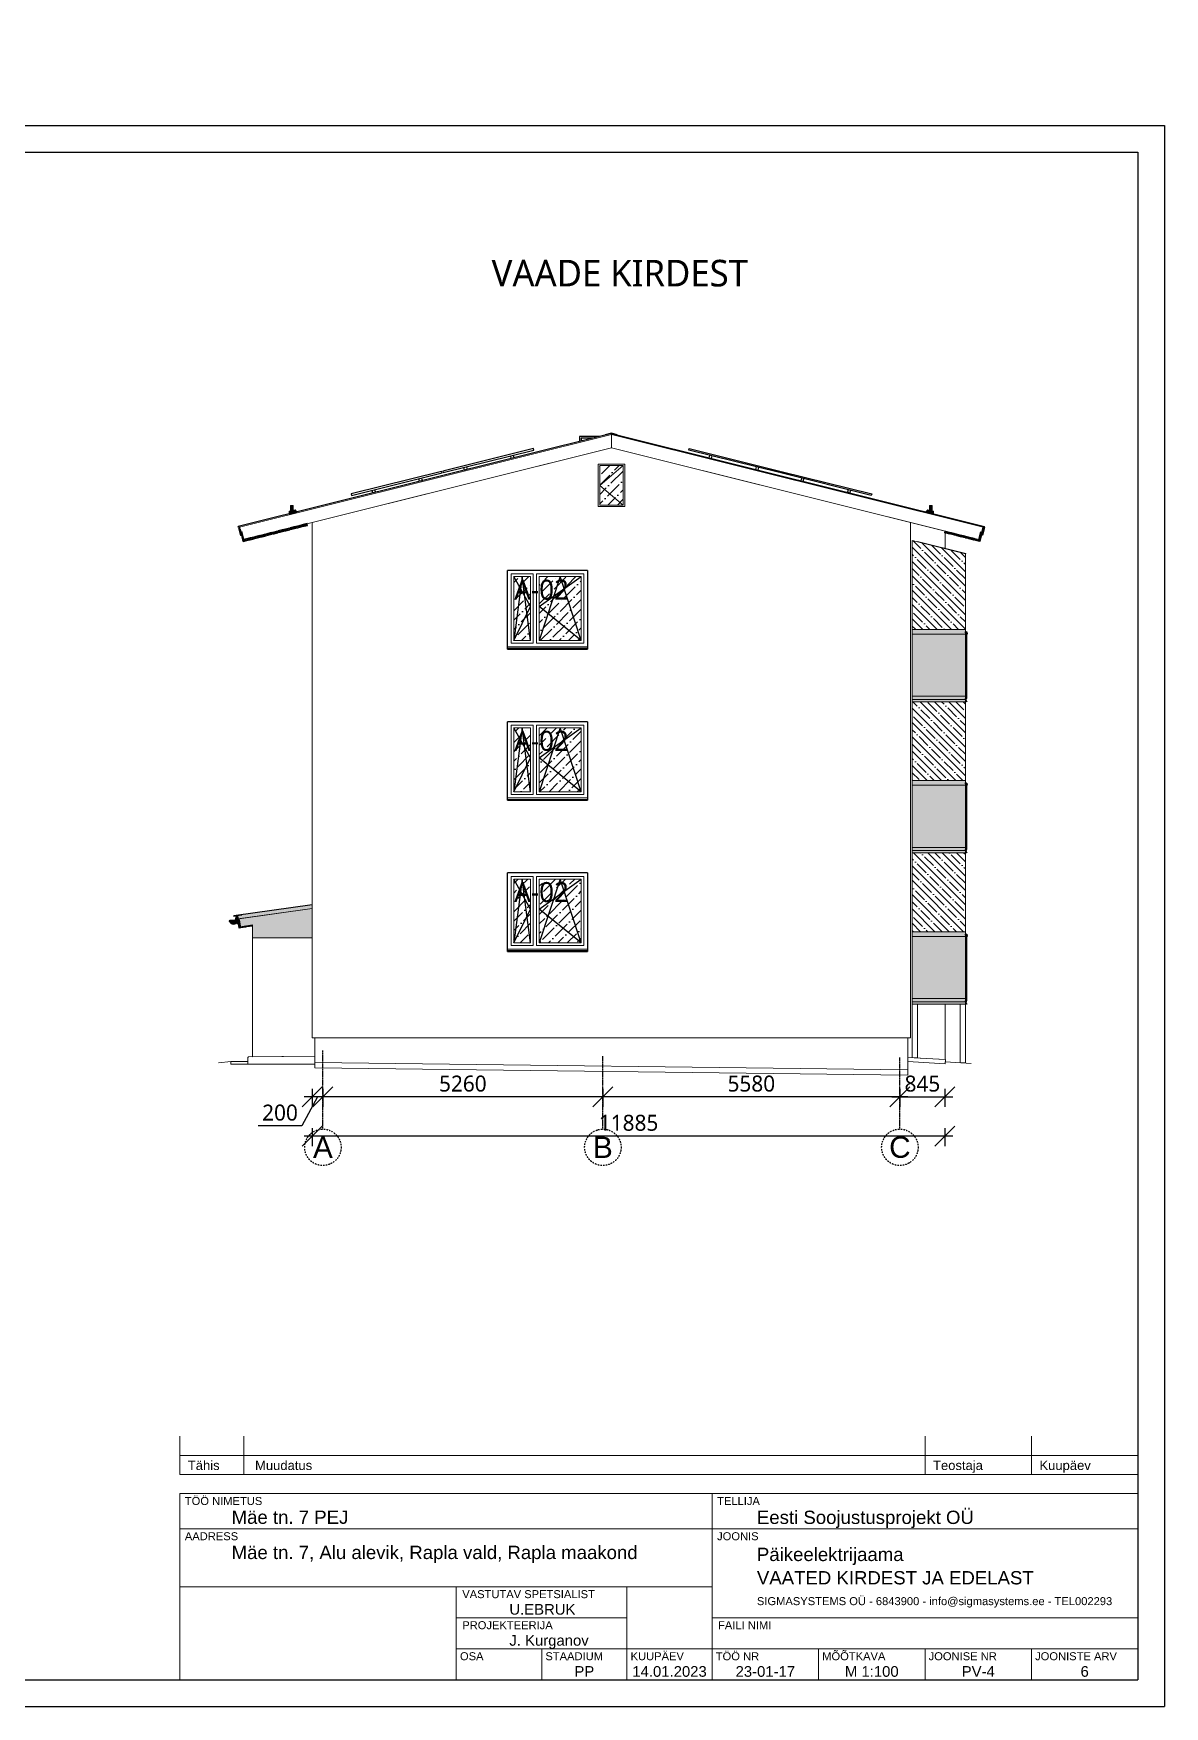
# Model space of a CAD drawing. Header units: millimetres. Extents: x 720925 to 840725318, y 793496 to 1061196.
# Drawn here: x 1114291 to 1135541, y 885906 to 917333 of the extents above; entities that cross this region are included whole.
import ezdxf
from ezdxf import colors
from ezdxf.entities.mleader import LeaderData, LeaderLine
from ezdxf.enums import TextEntityAlignment as Align
from ezdxf.math import Vec2, Vec3

# ---------------------------------------------------------------- set-up
doc = ezdxf.new("R2010")
doc.units = ezdxf.units.MM
doc.header["$PDMODE"] = 2
doc.header["$PDSIZE"] = 5
doc.linetypes.add('DASHDOTX2', pattern=[50.8, 25.4, -12.7, 0, -12.7])
for name, color, linetype, lineweight in [('!ESP_AVATÄITED VAADETEL', 7, 'Continuous', 9), ('!ESP_Fassaad', 7, 'Continuous', 9), ('!ESP_Mõõt', 252, 'Continuous', 5), ('!ESP_Viited', 7, 'Continuous', 0), ('- qp raam', 7, 'Continuous', 13), ('0 mõõt-tekst', 7, 'Continuous', 9), ('AVATÄITED VAADETEL', 7, 'Continuous', 9), ('OLEMASOLEV_LÕIGE', 7, 'Continuous', 9), ('Puit', 25, 'Continuous', 0), ('Rõduklaas', 253, 'Continuous', 9), ('TORU', 5, 'Continuous', 50), ('VAATED', 7, 'Continuous', 9), ('Veeplekk', 8, 'Continuous', 30)]:
    doc.layers.add(name, color=color, linetype=linetype, lineweight=lineweight)
for name, color, linetype in [('!ESP_Tekst', 7, 'Continuous'), ('!ESP_Teljed', 30, 'DASHDOTX2'), ('Aknad', 7, 'Continuous'), ('Sein', 7, 'Continuous')]:
    doc.layers.add(name, color=color, linetype=linetype)
doc.layers.add('!ESP_Värvitoon_Helehall', color=7, linetype='Continuous', true_color=0xc8c8c7)
doc.layers.add('!ESP_Värvitoon_Venato40', color=7, linetype='Continuous', true_color=0xa4a7a7)
doc.layers.add('Nähtamatu joon', color=50, linetype='Continuous', lineweight=0, plot=False)
doc.styles.add('Annotative', font='malgunsl.ttf', dxfattribs={"height": 2})
doc.styles.add('Arial', font='arial.ttf')
doc.styles.add('KN2', font='arial.ttf')
doc.dimstyles.new('Annotative', dxfattribs={"dimtxt": 2, "dimasz": 2.5, "dimexe": 1.25, "dimexo": 0.625, "dimtad": 1, "dimdec": 0, "dimrnd": 5, "dimtxsty": 'Annotative', "dimblk": 'OBLIQUE', "dimcen": 0, "dimdle": 1, "dimadec": 0, "dimazin": 0, "dimtfac": 1, "dimtdec": 0, "dimtmove": 0, "dimatfit": 3, "dimfxl": 1, "dimfxlon": 1, "dimarcsym": 1})

# ---------------------------------------------------------------- blocks, each defined once
blk = doc.blocks.new('_Dot')
at = {"color": 0, "linetype": 'ByBlock', "lineweight": -2}
blk.add_line((-0.5, 0), (-1, 0), dxfattribs=at)
at = {"color": 0, "linetype": 'ByBlock', "lineweight": -2, "const_width": 0.5}
blk.add_lwpolyline([(-0.25, 0, 1), (0.25, 0, 1)], format="xyb", close=True, dxfattribs=at)
blk = doc.blocks.new('A$C1CC4797E')
at = {"layer": 'Sein'}
for p, q in [((0, 29700), (0, 0)), ((0, 29700), (42000, 29700)), ((42000, 29700), (42000, 0)), ((344, 29259), (207, 29259)), ((2000, 29200), (2000, 500)), ((2000, 29200), (41500, 29200)), ((41500, 29200), (41500, 500)), ((2000, 500), (41500, 500)), ((0, 0), (42000, 0))]:
    blk.add_line(p, q, dxfattribs=at)
blk = doc.blocks.new('A$C68C223CF')
at = {"layer": 'TORU', "color": 1, "xscale": 0.09999999999854481, "yscale": 0.09999999999854481, "zscale": 0.09999999999854481}
blk.add_blockref('A$C1CC4797E', (0, 0), dxfattribs=at)
blk = doc.blocks.new('SPKN')
for p, q in [((-18000, 3859), (-18000, 4577)), ((-16800, 3859), (-16800, 4577)), ((-4000, 3859), (-4000, 4577)), ((-2000, 3859), (-2000, 4577)), ((0, 3859), (0, 4577)), ((-18000, 4218), (0, 4218)), ((0, 3859), (-18000, 3859)), ((-8000, 3500), (-8000, 0)), ((-18000, 2838), (-8000, 2838)), ((-8000, 2838), (0, 2838)), ((-18000, 1750), (-8000, 1750)), ((-12806, 0), (-12806, 1750)), ((-9600, 1750), (-9600, 583)), ((-12806, 1167), (-9600, 1167)), ((-8000, 1167), (0, 1167)), ((-12806, 583), (0, 583)), ((-12806, 583), (-8000, 583)), ((-11200, 583), (-11200, 0)), ((-9600, 583), (-9600, 0)), ((-6000, 583), (-6000, 0)), ((-4000, 583), (-4000, 0)), ((-2000, 583), (-2000, 0))]:
    blk.add_line(p, q)
blk.add_lwpolyline([(0, 3500), (-18000, 3500), (-18000, 0), (0, 0)], close=True)
at = {"style": 'KN2'}
for s, height, p in [('Tähis', 175, (-17850, 3943)), ('Muudatus', 175, (-16587, 3943)), ('Teostaja', 175, (-3850, 3943)), ('Kuupäev', 175, (-1850, 3943)), ('TÖÖ NIMETUS', 150, (-17906, 3286)), ('TELLIJA', 150, (-7906, 3286)), ('AADRESS', 150, (-17906, 2624)), ('JOONIS', 150, (-7906, 2624))]:
    blk.add_text(s, height=height, dxfattribs=at).set_placement(p)
for s, p in [('VASTUTAV SPETSIALIST ', (-11419, 1611)), ('PROJEKTEERIJA', (-11844, 1028)), ('FAILI NIMI', (-7388, 1028)), ('OSA', (-12516, 445)), ('STAADIUM', (-10591, 445)), ('KUUPÄEV', (-9031, 445)), ('TÖÖ NR', (-7524, 444)), ('MÕÕTKAVA', (-5338, 445)), ('JOONISE NR', (-3292, 445)), ('JOONISTE ARV', (-1163, 445))]:
    blk.add_text(s, height=150, dxfattribs=at).set_placement(p, align=Align.MIDDLE_CENTER)
for tag, p, height in [('TÖÖ_NIMETUS', (-17028, 2932), 250), ('TELLIJA', (-7158, 2929), 250), ('AADRESS1', (-17028, 2270), 250), ('JOONIS1', (-7158, 2233), 250), ('AADRESS2', (-17028, 1835), 250), ('JOONIS2', (-7158, 1794), 250), ('JOONIS3', (-7158, 1360), 250), ('V.SPETSIALIST', (-11809, 1226), 200), ('PROJEKTEERIJA', (-11809, 642), 200), ('FAIL', (-7152, 680), 200)]:
    blk.add_attdef(tag, p, '', height=height, dxfattribs=at)
for tag, p in [('MÕÕTKAVA', (-5000, 59)), ('OSA', (-12000, 59)), ('STAADIUM', (-10400, 59)), ('KUUPÄEV', (-8800, 59)), ('TÖÖ_NR', (-7000, 59)), ('JOONISE_NR', (-3000, 59)), ('JOONISTE_ARV', (-1000, 59))]:
    blk.add_attdef(tag, text='', height=200, dxfattribs=at).set_placement(p, align=Align.CENTER)
blk = doc.blocks.new('A$C5023e7c4')
for p, q in [((0, -50), (-22, -200)), ((-22, -50), (0, -200))]:
    blk.add_line(p, q)
blk.add_lwpolyline([(-22, -50), (0, -50), (0, -200), (-22, -200)], close=True)
blk = doc.blocks.new('A$C68f288ff')
at = {"layer": 'Puit', "true_color": 0x636466}
h = blk.add_hatch(dxfattribs=at)
h.set_pattern_fill('ANSI38', color=251, scale=5, angle=180)
h.set_pattern_definition([(225, (1479790.995, 966448.682), (11.22532015, -11.22532015), []), (315, (1479790.995, 966448.682), (33.67596045, -11.22532015), [39.6875, -23.8125])])
h.paths.add_polyline_path([(100, 0), (0, 0), (0, 34), (100, 34)])
at = {"layer": 'Sein'}
blk.add_lwpolyline([(100, 0), (0, 0), (0, 34), (100, 34)], close=True, dxfattribs=at)
blk = doc.blocks.new('*U618')
blk.add_blockref('A$C68f288ff', (-50, -17))
blk = doc.blocks.new('A$C68de1e58')
at = {"lineweight": 0}
blk.add_line((0, -21), (0, 0), dxfattribs=at)
blk.add_line((-7007, -1768), (-7012, -1748))
for points in [[(0, 0), (-7012, -1748)], [(-6977, -1796), (-6970, -1827)]]:
    blk.add_lwpolyline(points)
blk.add_lwpolyline([(-6986, -1763), (-6963, -1851), (-6942, -1846), (-6906, -1992), (0, -269), (0, -21), (-6986, -1763)], dxfattribs=at)
for p, xscale, rotation in [((-7019, -1719), -0.9999999999999998, 14.08604182556171), ((-6976, -1803), -0.9999999999999999, 14.08604182556162)]:
    blk.add_blockref('A$C5023e7c4', p, dxfattribs=dict(xscale=xscale, rotation=rotation))
at = {"color": 0, "linetype": 'ByBlock', "lineweight": -2, "transparency": 16777216, "xscale": -0.9999999999999999, "rotation": 14.0770861167953}
for p in [(-6429, -1890), (-6317, -1862), (-6875, -2002), (-6764, -1974), (-6652, -1946), (-6541, -1918)]:
    blk.add_blockref('*U618', p, dxfattribs=at)
blk = doc.blocks.new('A$C2fabc2ce')
at = {"layer": '!ESP_Värvitoon_Helehall'}
h = blk.add_hatch(color=256, dxfattribs=at)
h.dxf.hatch_style = 1
h.paths.add_polyline_path([(-15, 74), (-124, 99), (-156, 57), (-15, 24)])
h.paths.add_polyline_path([(-40, 178), (-90, 178), (-90, 91), (-40, 80)])
h.paths.add_polyline_path([(-76, 105, -1), (-56, 105, -1)], flags=16)
h.paths.add_polyline_path([(-76, 153, -1), (-56, 153, -1)], flags=16)
blk.add_line((-15, 24), (-156, 57))
for centre in [(-66, 153), (-66, 105)]:
    blk.add_circle(centre, 10)
at = {"layer": 'OLEMASOLEV_LÕIGE'}
blk.add_line((-15, 74), (-124, 99), dxfattribs=at)
for points in [[(-124, 99), (-156, 57)], [(-90, 91), (-90, 178), (-40, 178), (-40, 80)], [(-15, 74), (-15, 24)]]:
    blk.add_lwpolyline(points, dxfattribs=at)
blk = doc.blocks.new('*U104')
blk.add_blockref('A$C68f288ff', (-50, -17))
blk = doc.blocks.new('*U105')
at = {"color": 0, "linetype": 'ByBlock', "lineweight": -2, "transparency": 16777216}
for p in [(0, 0), (115, 0), (230, 0), (345, 0), (460, 0)]:
    blk.add_blockref('*U104', p, dxfattribs=at)
blk = doc.blocks.new('A$Cf881b39f')
at = {"linetype": 'ByBlock'}
blk.add_wipeout([(1500, 0), (0, 0), (0, -1475), (1500, -1475)], dxfattribs=at)
blk.add_lwpolyline([(1500, -1475), (0, -1475), (0, 0), (1500, 0)], close=True)
blk.add_wipeout([(1500, 0), (0, 0), (0, -1475), (1500, -1475)])
blk.add_wipeout([(0, 0), (1500, 0), (1500, -1475), (0, -1475)], dxfattribs=at)
blk.add_lwpolyline([(0, -1475), (1500, -1475), (1500, 0), (0, 0)], close=True)
blk.add_wipeout([(1500, 0), (0, 0), (0, -1475), (1500, -1475)])
h = blk.add_hatch()
h.set_pattern_fill('ANSI36', color=256, scale=1000)
h.set_pattern_definition([(45, (60, -1271.18), (66.291, 243.068), [312.5, -62.5, 0, -62.5])])
h.paths.add_polyline_path([(115, -115), (430, -115), (430, -1317), (115, -1315)])
h.paths.add_polyline_path([(595, -115), (1385, -115), (1385, -1317), (595, -1317)])
for points in [[(115, -1317), (430, -679), (115, -115)], [(430, -1317), (272, -115), (115, -1317)]]:
    blk.add_lwpolyline(points)
at = {"ltscale": 15}
for points in [[(1385, -1317), (990, -115), (595, -1317)], [(1385, -1317), (595, -679), (1385, -115)]]:
    blk.add_lwpolyline(points, dxfattribs=at)
at = {"layer": 'AVATÄITED VAADETEL'}
for points in [[(0, -1461), (1500, -1461), (1500, 0), (0, 0)], [(0, -1432), (1500, -1432), (1500, 0), (0, 0)], [(65, -1367), (480, -1367), (480, -65), (65, -65)], [(115, -1317), (430, -1317), (430, -115), (115, -115)], [(545, -1367), (1435, -1367), (1435, -65), (545, -65)], [(595, -1317), (1385, -1317), (1385, -115), (595, -115)], [(0, -1461), (1500, -1461), (1500, -1432), (0, -1432)], [(0, -1475), (1500, -1475), (1500, -1461), (0, -1461)]]:
    blk.add_lwpolyline(points, close=True, dxfattribs=at)
blk = doc.blocks.new('A$C0ca6f3b5')
at = {"layer": '!ESP_Värvitoon_Helehall'}
h = blk.add_hatch(color=256, dxfattribs=at)
h.dxf.hatch_style = 1
h.paths.add_polyline_path([(0, 0), (-1000, 0), (-1000, -88), (0, -88)])
h = blk.add_hatch(color=256, dxfattribs=at)
h.dxf.hatch_style = 1
h.paths.add_polyline_path([(0, -1359), (0, -1314), (-1000, -1314), (-1000, -1359)])
at = {"layer": '!ESP_Värvitoon_Venato40'}
h = blk.add_hatch(color=256, dxfattribs=at)
h.dxf.hatch_style = 1
h.paths.add_polyline_path([(0, -88), (-1000, -88), (-1000, -1314), (0, -1314)])
at = {"lineweight": 0}
for points in [[(-1000, 0), (0, 0), (0, -88), (-1000, -88)], [(-1000, -88), (0, -88), (0, -1254), (-1000, -1254)], [(-1000, -1254), (0, -1254), (0, -1314), (-1000, -1314)], [(-1000, -1314), (0, -1314), (0, -1359), (-1000, -1359)]]:
    blk.add_lwpolyline(points, close=True, dxfattribs=at)
blk = doc.blocks.new('A$C9c28a8ee')
at = {"layer": 'Rõduklaas', "lineweight": 5}
h = blk.add_hatch(dxfattribs=at)
h.set_pattern_fill('ANSI35', color=256, scale=30, angle=90, style=0)
h.set_pattern_definition([(135, (-764388.93, -915285.21), (-134.703842, -134.703842), []), (135, (-764388.93, -915150.5), (-134.703842, -134.703842), [238.125, -47.625, 0, -47.625])])
h.paths.add_polyline_path([(-1000, -1481), (0, -1481), (0, 0), (-1000, 0)])
at = {"lineweight": 0}
blk.add_lwpolyline([(-1000, 0), (0, 0), (0, -1481), (-1000, -1481)], close=True, dxfattribs=at)
blk = doc.blocks.new('A$Cb6e0baf3')
at = {"layer": 'Rõduklaas', "lineweight": 5}
h = blk.add_hatch(dxfattribs=at)
h.set_pattern_fill('ANSI35', color=256, scale=30, angle=90, style=0)
h.set_pattern_definition([(135, (-764388.93, -915223.72), (-134.703842, -134.703842), []), (135, (-764388.93, -915089.01), (-134.703842, -134.703842), [238.125, -47.625, 0, -47.625])])
h.paths.add_polyline_path([(-1000, -1420), (0, -1420), (0, 0), (-1000, 251)])
at = {"lineweight": 0}
blk.add_lwpolyline([(-1000, 251), (0, 0), (0, -1420), (-1000, -1420)], close=True, dxfattribs=at)
blk = doc.blocks.new('A$Cf37727a6')
at = {"layer": '!ESP_Värvitoon_Venato40'}
h = blk.add_hatch(color=256, dxfattribs=at)
h.dxf.hatch_style = 1
h.paths.add_polyline_path([(-5, -21), (-13, -21), (-13, -1241), (-5, -1241)])
at = {"layer": '!ESP_Värvitoon_Helehall', "lineweight": 30}
for points in [[(-25, 8), (0, 0), (6, -40), (1, -35)], [(-25, -1266), (-20, -1266), (-20, -1266), (4, -1311), (-21, -1303)]]:
    blk.add_lwpolyline(points, dxfattribs=at)
for points in [[(-25, 4), (-15, 4), (-15, -14), (-25, -14)], [(-15, 4), (-15, -56), (-13, -56), (-13, -16), (-5, -16), (-5, -56), (-3, -56), (-3, -16), (-3, -14), (-13, -14), (-13, 4)], [(-13, -21), (-5, -21), (-5, -1241), (-13, -1241)], [(-25, -1248), (-15, -1248), (-15, -1266), (-25, -1266)], [(-15, -1266), (-15, -1206), (-13, -1206), (-13, -1246), (-5, -1246), (-5, -1206), (-3, -1206), (-3, -1246), (-3, -1248), (-13, -1248), (-13, -1266)]]:
    blk.add_lwpolyline(points, close=True)
for points in [[(-25, -7), (-13, -7), (-13, -3), (-25, -3)], [(-13, -10), (-13, 0)], [(-25, -1259), (-13, -1259), (-13, -1255), (-25, -1255)], [(-13, -1262), (-13, -1252)]]:
    blk.add_lwpolyline(points)
for centre in [(-19, -5), (-19, -1257)]:
    blk.add_arc(centre, 7.25, 316.3972, 43.6028)
blk = doc.blocks.new('A$C06fb7f62')
blk.add_wipeout([(-250, 0), (250, 0), (250, -800), (-250, -800)]).dxf.layer = '!ESP_AVATÄITED VAADETEL'
h = blk.add_hatch()
h.set_pattern_fill('ANSI36', color=256, scale=1000)
h.set_pattern_definition([(45, (812223.2, -756550.9), (66.291261, 243.067956), [312.5, -62.5, 0, -62.5])])
h.paths.add_polyline_path([(-220, -30), (220, -30), (220, -770), (-220, -770)])
at = {"layer": '!ESP_AVATÄITED VAADETEL'}
blk.add_line((250, 0), (-250, 0), dxfattribs=at)
for points in [[(50, 0), (-250, 0), (-250, -800), (250, -800), (250, 0)], [(50, -30), (-220, -30), (-220, -770), (220, -770), (220, -30)]]:
    blk.add_lwpolyline(points, close=True, dxfattribs=at)
blk.add_lwpolyline([(220, -30), (-220, -400), (220, -770)], dxfattribs=at)
at = {"layer": 'Nähtamatu joon'}
for p, q in [((-250, 0), (-250, -800)), ((250, -800), (250, 0)), ((-250, -800), (250, -800))]:
    blk.add_line(p, q, dxfattribs=at)
blk = doc.blocks.new('A$C36191802')
at = {"layer": '!ESP_Värvitoon_Helehall'}
h = blk.add_hatch(color=256, dxfattribs=at)
h.dxf.hatch_style = 1
h.paths.add_polyline_path([(-1551, 326), (-1418, 326), (-1427, 379), (-1421, 379), (-1412, 319, -0.81323), (-1547, 307, -1.208503)])
h = blk.add_hatch(color=256, dxfattribs=at)
h.dxf.hatch_style = 1
h.paths.add_polyline_path([(-1551, 325, -0.427272), (-1543, 316, 0.914822), (-1420, 325)])
h = blk.add_hatch(color=256, dxfattribs=at)
h.dxf.hatch_style = 1
h.paths.add_polyline_path([(0, 626), (-1472, 419), (-1470, 403), (-1403, 412), (-1395, 356), (0, 553)])
at = {"layer": '!ESP_Värvitoon_Venato40'}
h = blk.add_hatch(color=256, dxfattribs=at)
h.dxf.hatch_style = 1
h.paths.add_polyline_path([(-1393, 339), (-1371, 342), (-1349, 189), (-1371, 186), (-1382, 264), (-1382, 264)])
h.paths.add_polyline_path([(-1425, 409), (-1403, 412), (-1393, 339), (-1393, 339), (-1382, 264), (-1404, 261)])
h = blk.add_hatch(color=256, dxfattribs=at)
h.dxf.hatch_style = 1
h.paths.add_polyline_path([(0, 553), (-1373, 359), (-1353, 211), (-1125, 243), (-1125, 0), (0, 0)])
h = blk.add_hatch(color=256, dxfattribs=at)
h.dxf.hatch_style = 1
h.paths.add_polyline_path([(-1347, 211), (-1248, 225), (-1245, 203), (-1344, 189)])
h = blk.add_hatch(color=256, dxfattribs=at)
h.dxf.hatch_style = 1
h.paths.add_polyline_path([(-1234, 228), (-1135, 241), (-1131, 220), (-1231, 206)])
for points in [[(-1425, 409), (-1403, 413), (-1382, 264), (-1404, 261)], [(-1393, 339), (-1371, 342), (-1349, 189), (-1371, 186)]]:
    blk.add_lwpolyline(points, close=True)
at = {"layer": 'Aknad'}
blk.add_lwpolyline([(-1472, 419), (0, 626)], dxfattribs=at)
at = {"layer": 'Sein'}
for points in [[(-1418, 325), (-1419, 326), (-1551, 326, 0.999912), (-1551, 306, 0.999927), (-1551, 309, -1.943826), (-1544, 318, 0.941385)], [(-1420, 325), (-1551, 325, -0.323845), (-1543, 319, 0.936776)], [(-1427, 379), (-1417, 319, -0.890393), (-1545, 319, 1), (-1550, 319, 0.889357), (-1412, 319), (-1421, 379)]]:
    blk.add_lwpolyline(points, format="xyb", close=True, dxfattribs=at)
for points in [[(-1347, 211), (-1248, 225), (-1245, 203), (-1344, 189)], [(-1234, 228), (-1135, 241), (-1131, 220), (-1231, 206)]]:
    blk.add_lwpolyline(points, close=True, dxfattribs=at)
at = {"layer": 'VAATED'}
for points in [[(0, 626), (-1472, 419), (-1470, 403), (-1403, 412), (-1395, 356), (0, 553)], [(0, 553), (-1373, 359), (-1353, 211), (-1125, 243), (-1125, 0), (0, 0)]]:
    blk.add_lwpolyline(points, close=True, dxfattribs=at)
at = {"layer": 'Veeplekk'}
blk.add_lwpolyline([(-1325, 428), (-1424, 414), (-1460, 293, 1), (-1458, 293), (-1456, 301)], format="xyb", dxfattribs=at)
blk = doc.blocks.new('_Oblique')
at = {"color": 0, "linetype": 'ByBlock', "lineweight": -2}
blk.add_line((-0.5, -0.5), (0.5, 0.5), dxfattribs=at)
blk = doc.blocks.new('*D790')
at = {"layer": '!ESP_Mõõt', "color": 0, "lineweight": -2, "transparency": 16777216}
for p, q in [((1130718, 897357), (1124838, 897357)), ((1124988, 897507), (1124988, 897170)), ((1130568, 897507), (1130568, 897170))]:
    blk.add_line(p, q, dxfattribs=at)
at = {"layer": 'Defpoints', "color": 0, "lineweight": 0, "transparency": 16777216}
for p in [(1124988, 897654), (1130568, 897654), (1124988, 897357)]:
    blk.add_point(p, dxfattribs=at)
at = {"layer": '!ESP_Mõõt', "color": 0, "lineweight": -2, "transparency": 16777216, "xscale": 375, "yscale": 375, "zscale": 375, "rotation": 180}
blk.add_blockref('_Oblique', (1124988, 897357), dxfattribs=at)
at = {"layer": '!ESP_Mõõt', "color": 0, "lineweight": -2, "transparency": 16777216, "xscale": 375, "yscale": 375, "zscale": 375}
blk.add_blockref('_Oblique', (1130568, 897357), dxfattribs=at)
at = {"layer": '!ESP_Mõõt', "color": 0, "lineweight": 0, "transparency": 16777216, "insert": (1127778, 897606), "char_height": 300, "attachment_point": 5, "style": 'Annotative'}
blk.add_mtext('5580', dxfattribs=at)
blk = doc.blocks.new('*D791')
at = {"layer": '!ESP_Mõõt', "color": 0, "lineweight": -2, "transparency": 16777216}
for p, q in [((1125138, 897357), (1119578, 897357)), ((1119728, 897507), (1119728, 897170)), ((1124988, 897507), (1124988, 897170))]:
    blk.add_line(p, q, dxfattribs=at)
at = {"layer": 'Defpoints', "color": 0, "lineweight": 0, "transparency": 16777216}
for p in [(1119728, 897729), (1124988, 897654), (1119728, 897357)]:
    blk.add_point(p, dxfattribs=at)
at = {"layer": '!ESP_Mõõt', "color": 0, "lineweight": -2, "transparency": 16777216, "xscale": 375, "yscale": 375, "zscale": 375, "rotation": 180}
blk.add_blockref('_Oblique', (1119728, 897357), dxfattribs=at)
at = {"layer": '!ESP_Mõõt', "color": 0, "lineweight": -2, "transparency": 16777216, "xscale": 375, "yscale": 375, "zscale": 375}
blk.add_blockref('_Oblique', (1124988, 897357), dxfattribs=at)
at = {"layer": '!ESP_Mõõt', "color": 0, "lineweight": 0, "transparency": 16777216, "insert": (1122358, 897606), "char_height": 300, "attachment_point": 5, "style": 'Annotative'}
blk.add_mtext('5260', dxfattribs=at)
blk = doc.blocks.new('*D797')
at = {"layer": '!ESP_Mõõt', "color": 0, "lineweight": -2, "transparency": 16777216}
for p, q in [((1130418, 897357), (1131565, 897357)), ((1130568, 897507), (1130568, 897170)), ((1131415, 897507), (1131415, 897170))]:
    blk.add_line(p, q, dxfattribs=at)
at = {"layer": 'Defpoints', "color": 0, "lineweight": 0, "transparency": 16777216}
for p in [(1131415, 897920), (1130568, 897654), (1131415, 897357)]:
    blk.add_point(p, dxfattribs=at)
at = {"layer": '!ESP_Mõõt', "color": 0, "lineweight": -2, "transparency": 16777216, "xscale": 375, "yscale": 375, "zscale": 375, "rotation": 180}
blk.add_blockref('_Oblique', (1130568, 897357), dxfattribs=at)
at = {"layer": '!ESP_Mõõt', "color": 0, "lineweight": -2, "transparency": 16777216, "xscale": 375, "yscale": 375, "zscale": 375}
blk.add_blockref('_Oblique', (1131415, 897357), dxfattribs=at)
at = {"layer": '!ESP_Mõõt', "color": 0, "lineweight": 0, "transparency": 16777216, "insert": (1130992, 897606), "char_height": 300, "attachment_point": 5, "style": 'Annotative'}
blk.add_mtext('845', dxfattribs=at)
blk = doc.blocks.new('*D798')
at = {"layer": '!ESP_Mõõt', "color": 0, "lineweight": -2, "transparency": 16777216}
for p, q in [((1131565, 896620), (1119378, 896620)), ((1119528, 896770), (1119528, 896433)), ((1131415, 896770), (1131415, 896433))]:
    blk.add_line(p, q, dxfattribs=at)
at = {"layer": 'Defpoints', "color": 0, "lineweight": 0, "transparency": 16777216}
for p in [(1119528, 897920), (1131415, 897920), (1119528, 896620)]:
    blk.add_point(p, dxfattribs=at)
at = {"layer": '!ESP_Mõõt', "color": 0, "lineweight": -2, "transparency": 16777216, "xscale": 375, "yscale": 375, "zscale": 375, "rotation": 180}
blk.add_blockref('_Oblique', (1119528, 896620), dxfattribs=at)
at = {"layer": '!ESP_Mõõt', "color": 0, "lineweight": -2, "transparency": 16777216, "xscale": 375, "yscale": 375, "zscale": 375}
blk.add_blockref('_Oblique', (1131415, 896620), dxfattribs=at)
at = {"layer": '!ESP_Mõõt', "color": 0, "lineweight": 0, "transparency": 16777216, "insert": (1125472, 896870), "char_height": 300, "attachment_point": 5, "style": 'Annotative'}
blk.add_mtext('11885', dxfattribs=at)
blk = doc.blocks.new('*D799')
at = {"layer": '!ESP_Mõõt', "color": 0, "lineweight": -2, "transparency": 16777216}
for p, q in [((1119628, 897357), (1119334, 896812)), ((1119878, 897357), (1119378, 897357)), ((1119528, 897507), (1119528, 897170)), ((1119728, 897507), (1119728, 897170)), ((1119334, 896812), (1118513, 896812))]:
    blk.add_line(p, q, dxfattribs=at)
at = {"layer": 'Defpoints', "color": 0, "lineweight": 0, "transparency": 16777216}
for p in [(1119528, 897920), (1119728, 897729), (1119528, 897357)]:
    blk.add_point(p, dxfattribs=at)
at = {"layer": '!ESP_Mõõt', "color": 0, "lineweight": -2, "transparency": 16777216, "xscale": 375, "yscale": 375, "zscale": 375, "rotation": 180}
blk.add_blockref('_Oblique', (1119528, 897357), dxfattribs=at)
at = {"layer": '!ESP_Mõõt', "color": 0, "lineweight": -2, "transparency": 16777216, "xscale": 375, "yscale": 375, "zscale": 375}
blk.add_blockref('_Oblique', (1119728, 897357), dxfattribs=at)
at = {"layer": '!ESP_Mõõt', "color": 0, "lineweight": 0, "transparency": 16777216, "insert": (1118923, 897061), "char_height": 300, "attachment_point": 5, "style": 'Annotative'}
blk.add_mtext('200', dxfattribs=at)

msp = doc.modelspace()

# ---------------------------------------------------------------- linework, layer by layer
at = {"layer": '!ESP_Fassaad'}
for points in [[(1125030.2, 909802.3), (1125148.5, 909829.8), (1125260.3, 909802.6)], [(1131418.5, 899100.8), (1131418.5, 898058.2), (1130718.5, 898100.7), (1130718.5, 898465.7), (1130768.5, 898465.7), (1130768.5, 908148.9), (1131418.5, 907986.7), (1131418.5, 907661.1)], [(1117998.9, 898020.7), (1117998.9, 898020.7), (1117768.1, 897999.1)], [(1118318.9, 898100.7), (1118318.9, 897970.7), (1119578.5, 897970.7), (1119578.5, 898120.7), (1118328.9, 898110.7)], [(1118328.9, 898110.7), (1118318.9, 898100.7)], [(1130718.5, 898100.7), (1131425, 898057.8)], [(1130718.5, 898020.6), (1131420.2, 897978)], [(1131425, 898057.8), (1131420.2, 897978)], [(1131422.6, 898017.9), (1131906.7, 897988.2)]]:
    msp.add_lwpolyline(points, dxfattribs=at)
for points in [[(1119528.5, 908149), (1125148.5, 909550.8), (1130768.5, 908149), (1130768.5, 898465.7), (1119528.5, 898465.7)], [(1118403.5, 898111.3), (1119578.5, 898120.7), (1119578.5, 898465.7), (1119528.5, 898465.7), (1119528.5, 900344.2), (1118403.5, 900344.2)], [(1119578.5, 898465.7), (1130718.5, 898465.7), (1130718.5, 897866), (1119578.5, 898005.7)], [(1118318.9, 897970.7), (1117998.9, 897970.7), (1117998.9, 898020.7), (1118318.9, 898020.7)], [(1119579.7, 898005.7), (1130719.7, 897866), (1130718.5, 897766), (1119578.5, 897905.7)]]:
    msp.add_lwpolyline(points, close=True, dxfattribs=at)
at = {"layer": '!ESP_Fassaad', "color": 8}
for points in [[(1130798.5, 899100.8), (1130898.5, 899100.8), (1130898.5, 898089.8), (1130798.5, 898095.9)], [(1131698.5, 899100.8), (1131798.5, 899100.8), (1131798.5, 897994.8), (1131698.5, 898001)]]:
    msp.add_lwpolyline(points, close=True, dxfattribs=at)
at = {"layer": '!ESP_Teljed', "ltscale": 0.3}
for points in [[(1119728.5, 896753.3), (1119728.5, 898232.2)], [(1124988.5, 896753.3), (1124988.5, 898122.2)], [(1130568.5, 896753.3), (1130568.5, 898102.2)]]:
    msp.add_lwpolyline(points, dxfattribs=at)
at = {"layer": '!ESP_Teljed'}
for centre in [(1119728.5, 896411), (1124988.5, 896411), (1130568.5, 896411)]:
    msp.add_circle(centre, 342.3, dxfattribs=at)
at = {"color": 5}
for points in [[(1123685.8, 909537.5), (1121983.9, 909113.2), (1121991.1, 909084.1), (1123693, 909508.4)], [(1126611.2, 909537.5), (1128313.1, 909113.2), (1128305.8, 909084.1), (1126603.9, 909508.4)], [(1120265, 908653.7), (1121966.9, 909078), (1121959.6, 909107.2), (1120257.7, 908682.8)], [(1130032, 908653.7), (1128330.1, 909078), (1128337.3, 909107.2), (1130039.2, 908682.8)]]:
    msp.add_lwpolyline(points, close=True, dxfattribs=at)
at = {"color": 6}
for points in [[(1122427.8, 909193), (1122439.9, 909144.4), (1122391.4, 909132.3), (1122379.3, 909180.9)], [(1123304.9, 909411.7), (1123317, 909363.1), (1123268.5, 909351), (1123256.4, 909399.6)], [(1126992, 909411.7), (1126979.9, 909363.1), (1127028.4, 909351), (1127040.5, 909399.6)], [(1127869.2, 909193), (1127857.1, 909144.4), (1127905.6, 909132.3), (1127917.7, 909180.9)], [(1121578.8, 908981.3), (1121590.9, 908932.8), (1121542.4, 908920.7), (1121530.3, 908969.2)], [(1128718.2, 908981.3), (1128706.1, 908932.8), (1128754.6, 908920.7), (1128766.7, 908969.2)], [(1120701.6, 908762.6), (1120713.7, 908714.1), (1120665.2, 908702), (1120653.1, 908750.5)], [(1129595.3, 908762.6), (1129583.2, 908714.1), (1129631.8, 908702), (1129643.8, 908750.5)]]:
    msp.add_lwpolyline(points, dxfattribs=at)
at = {"lineweight": 0}
msp.add_lwpolyline([(1130898.5, 907791), (1131809.2, 907563.5), (1131808.2, 907557.6), (1130898.5, 907785)], close=True, dxfattribs=at)
at = {"layer": 'Sein'}
for points in [[(1124923.5, 909763.7), (1124547.9, 909763.7)], [(1124547.9, 909763.7), (1124547.9, 909670.1)], [(1124803.1, 909733.7), (1124577.9, 909733.7)], [(1124577.9, 909733.7), (1124577.9, 909677.5)]]:
    msp.add_lwpolyline(points, dxfattribs=at)

# ---------------------------------------------------------------- block references
at = {"layer": '- qp raam', "xscale": 10, "yscale": 10, "zscale": 10}
msp.add_blockref('A$C68C223CF', (1093540.9, 885906.5), dxfattribs=at)
at = {"lineweight": 0}
for name, p in [('A$C68de1e58', (1125148.5, 909819.8)), ('A$Cb6e0baf3', (1131798.5, 907559.3)), ('A$C0ca6f3b5', (1131798.5, 906139.5)), ('A$Cf37727a6', (1131823.9, 906091.9)), ('A$C9c28a8ee', (1131798.5, 904780.8)), ('A$C0ca6f3b5', (1131798.5, 903299.5)), ('A$Cf37727a6', (1131823.9, 903251.9)), ('A$C9c28a8ee', (1131798.5, 901940.8)), ('A$C36191802', (1119528.5, 900344.2)), ('A$C0ca6f3b5', (1131798.5, 900459.5)), ('A$Cf37727a6', (1131823.9, 900411.9))]:
    msp.add_blockref(name, p, dxfattribs=at)
at = {"lineweight": 0, "xscale": -1}
msp.add_blockref('A$C68de1e58', (1125148.5, 909819.8), dxfattribs=at)
at = {"xscale": -1}
for name, p, rotation in [('A$C2fabc2ce', (1119083.2, 908286.9), 0.9669606084746184), ('*U105', (1119388.7, 908098), 14.07708611679527)]:
    msp.add_blockref(name, p, dxfattribs=dict(at, rotation=rotation))
at = {"rotation": 359.0330393915254}
msp.add_blockref('A$C2fabc2ce', (1131213.7, 908286.9), dxfattribs=at)
at = {"layer": '0 mõõt-tekst'}
ref = msp.add_blockref('SPKN', (1135040.9, 886406.5), dxfattribs=at)
ref.add_attrib('TELLIJA', 'Eesti Soojustusprojekt OÜ', (1127882.4, 889335.6), dxfattribs={"layer": '0', "height": 250, "style": 'KN2'})
ref.add_attrib('TÖÖ_NR', '23-01-17', dxfattribs={"layer": '0', "height": 200, "style": 'KN2'}).set_placement((1128040.9, 886465.6), align=Align.CENTER)
ref.add_attrib('JOONIS1', 'Päikeelektrijaama', (1127882.4, 888639.2), dxfattribs={"layer": '0', "height": 250, "style": 'KN2'})
ref.add_attrib('JOONIS2', 'VAATED KIRDEST JA EDELAST', (1127882.4, 888200.6), dxfattribs={"layer": '0', "height": 250, "style": 'KN2'})
ref.add_attrib('JOONIS3', 'SIGMASYSTEMS OÜ - 6843900 - info@sigmasystems.ee - TEL002293', dxfattribs={"layer": '0', "height": 150, "style": 'Arial'}).set_placement((1127882.4, 887766.1), align=Align.BOTTOM_LEFT)
ref.add_attrib('TÖÖ_NIMETUS', 'Mäe tn. 7 PEJ', (1118013.2, 889338.2), dxfattribs={"layer": '0', "height": 250, "style": 'KN2'})
ref.add_attrib('AADRESS1', 'Mäe tn. 7, Alu alevik, Rapla vald, Rapla maakond', (1118013.2, 888676.4), dxfattribs={"layer": '0', "height": 250, "style": 'KN2'})
ref.add_attrib('JOONISE_NR', 'PV-4', dxfattribs={"layer": '0', "height": 200, "style": 'KN2'}).set_placement((1132040.9, 886465.6), align=Align.CENTER)
ref.add_attrib('JOONISTE_ARV', '6', dxfattribs={"layer": '0', "height": 200, "style": 'KN2'}).set_placement((1134040.9, 886465.6), align=Align.CENTER)
ref.add_attrib('KUUPÄEV', '14.01.2023', dxfattribs={"layer": '0', "height": 200, "style": 'KN2'}).set_placement((1126240.9, 886465.6), align=Align.CENTER)
ref.add_attrib('MÕÕTKAVA', 'M 1:100', dxfattribs={"layer": '0', "height": 200, "style": 'KN2'}).set_placement((1130040.9, 886465.6), align=Align.CENTER)
ref.add_attrib('STAADIUM', 'PP', dxfattribs={"layer": '0', "height": 200, "style": 'KN2'}).set_placement((1124640.9, 886465.6), align=Align.CENTER)
ref.add_attrib('V.SPETSIALIST', 'U.EBRUK', (1123231.6, 887632.2), dxfattribs={"layer": '0', "height": 200, "style": 'KN2'})
ref.add_attrib('PROJEKTEERIJA', 'J. Kurganov', (1123231.6, 887048.9), dxfattribs={"layer": '0', "height": 200, "style": 'KN2'})

# ---------------------------------------------------------------- texts
at = {"layer": '!ESP_Tekst', "lineweight": 0, "insert": (1122898.2, 912827.6), "char_height": 500, "width": 20183.812, "attachment_point": 4, "style": 'Annotative'}
msp.add_mtext('VAADE KIRDEST', dxfattribs=at)
at = {"layer": '!ESP_Teljed', "char_height": 400, "width": 684.657, "attachment_point": 5, "style": 'Arial'}
for s, insert in [('A', (1119728.5, 896411)), ('B', (1124988.5, 896411)), ('C', (1130568.5, 896411))]:
    msp.add_mtext(s, dxfattribs=dict(at, insert=insert))

# ---------------------------------------------------------------- dimensions: what is measured, and where the dimension line sits
at = {"layer": '!ESP_Mõõt', "lineweight": 0}
dim = msp.add_linear_dim(base=(1119528.5, 897357), p1=(1119728.5, 897729.5), p2=(1119528.5, 897920.3), dimstyle='Annotative', dxfattribs=at)
dim.commit()
dim.dimension.update_dxf_attribs({"geometry": '*D799', "text_midpoint": (1119240.2, 896812.2), "dimtype": 160})
for base, p1, p2, picture, middle in [((1119528.5, 896620.1), (1131415.2, 897920.3), (1119528.5, 897920.3), '*D798', (1125471.9, 896869.8)), ((1131415.2, 897357), (1130568.5, 897654.3), (1131415.2, 897920.3), '*D797', (1130991.9, 897606)), ((1119728.5, 897357), (1124988.5, 897654.3), (1119728.5, 897729.5), '*D791', (1122358.5, 897606)), ((1124988.5, 897357), (1130568.5, 897654.3), (1124988.5, 897654.3), '*D790', (1127778.5, 897606))]:
    dim = msp.add_linear_dim(base=base, p1=p1, p2=p2, dimstyle='Annotative', dxfattribs=at)
    dim.commit()
    dim.dimension.update_dxf_attribs({"geometry": picture, "text_midpoint": middle})

# ---------------------------------------------------------------- leaders
at = {"layer": '!ESP_Tekst'}
ml = msp.add_multileader_mtext('Standard', dxfattribs=at)
ml.set_content('TINGMÄRGID:', color=256, style='Annotative')
ml.set_leader_properties(color=256)
ml.set_arrow_properties(name='DOT')
ml.build(insert=Vec2(0, 0))
ml.multileader.update_dxf_attribs({"leader_type": 0, "has_dogleg": 0, "text_left_attachment_type": 5, "text_right_attachment_type": 5, "dogleg_length": 0.036, "arrow_head_size": 0, "scale": 100})
ctx = ml.context
ctx.base_point, ctx.scale, ctx.char_height, ctx.arrow_head_size, ctx.landing_gap_size, ctx.plane_origin = Vec3(723104.5, 907053.2), 100, 250, 0, 0.9, Vec3(724755.6, 906972.2)
ctx.left_attachment, ctx.right_attachment = 5, 5
notes = []
notes.append((ctx, [(1, (1, 1, 0), (725233.3, 907053.2), (-1, 0), 3.6, [(0, [(724930, 907053.2)], 0, [])])]))
ctx.mtext.insert, ctx.mtext.width, ctx.mtext.flow_direction = Vec3(723105.4, 907404.2), 8400003.837, 5
ml = msp.add_multileader_mtext('Standard', dxfattribs=at)
ml.set_content('MINERAALVILL', color=256, style='Annotative')
ml.set_leader_properties(color=256)
ml.set_arrow_properties(name='DOT')
ml.build(insert=Vec2(0, 0))
ml.multileader.update_dxf_attribs({"leader_type": 0, "has_dogleg": 0, "text_left_attachment_type": 5, "text_right_attachment_type": 5, "dogleg_length": 0.036, "arrow_head_size": 0, "scale": 100})
ctx = ml.context
ctx.base_point, ctx.scale, ctx.char_height, ctx.arrow_head_size, ctx.landing_gap_size, ctx.plane_origin = Vec3(724933.4, 906453.2), 100, 250, 0, 0.9, Vec3(724755.6, 906372.2)
ctx.left_attachment, ctx.right_attachment = 5, 5
notes.append((ctx, [(0, (1, 1, 0), (724929.8, 906453.2), (1, 0), 3.6, [(0, [(724930, 906453.2)], 0, [])])]))
ctx.mtext.insert, ctx.mtext.width, ctx.mtext.flow_direction = Vec3(724934.3, 906753.2), 8400003.837, 5
ml = msp.add_multileader_mtext('Standard', dxfattribs=at)
ml.set_content('VAHTPOLÜSTÜREEN EPS 120 PERIMEETER', color=256, style='Annotative')
ml.set_leader_properties(color=256)
ml.set_arrow_properties(name='DOT')
ml.build(insert=Vec2(0, 0))
ml.multileader.update_dxf_attribs({"leader_type": 0, "has_dogleg": 0, "text_left_attachment_type": 5, "text_right_attachment_type": 5, "dogleg_length": 0.036, "arrow_head_size": 0, "scale": 100})
ctx = ml.context
ctx.base_point, ctx.scale, ctx.char_height, ctx.arrow_head_size, ctx.landing_gap_size, ctx.plane_origin = Vec3(724933.4, 905853.2), 100, 250, 0, 0.9, Vec3(724755.6, 905772.2)
ctx.left_attachment, ctx.right_attachment = 5, 5
notes.append((ctx, [(0, (1, 1, 0), (724929.8, 905853.2), (1, 0), 3.6, [(0, [(724930, 905853.2)], 0, [])])]))
ctx.mtext.insert, ctx.mtext.width, ctx.mtext.flow_direction = Vec3(724934.3, 906204.5), 8400003.837, 5
ml = msp.add_multileader_mtext('Standard', dxfattribs=at)
ml.set_content('LAMMUTATAV KONSTRUKTSIOON', color=256, style='Annotative')
ml.set_leader_properties(color=256)
ml.set_arrow_properties(name='DOT')
ml.build(insert=Vec2(0, 0))
ml.multileader.update_dxf_attribs({"leader_type": 0, "has_dogleg": 0, "text_left_attachment_type": 5, "text_right_attachment_type": 5, "dogleg_length": 0.036, "arrow_head_size": 0, "scale": 100})
ctx = ml.context
ctx.base_point, ctx.scale, ctx.char_height, ctx.arrow_head_size, ctx.landing_gap_size, ctx.plane_origin = Vec3(724933.4, 905253.2), 100, 250, 0, 0.9, Vec3(724755.6, 905172.2)
ctx.left_attachment, ctx.right_attachment = 5, 5
notes.append((ctx, [(0, (1, 1, 0), (724929.8, 905253.2), (1, 0), 3.6, [(0, [(724930, 905253.2)], 0, [])])]))
ctx.mtext.insert, ctx.mtext.width, ctx.mtext.flow_direction = Vec3(724934.3, 905557.5), 8400003.837, 5
ml = msp.add_multileader_mtext('Standard', dxfattribs=at)
ml.set_content('PROJEKTEERITAV KONSTRUKTSIOON', color=256, style='Annotative')
ml.set_leader_properties(color=256)
ml.set_arrow_properties(name='DOT')
ml.build(insert=Vec2(0, 0))
ml.multileader.update_dxf_attribs({"leader_type": 0, "has_dogleg": 0, "text_left_attachment_type": 5, "text_right_attachment_type": 5, "dogleg_length": 0.036, "arrow_head_size": 0, "scale": 100})
ctx = ml.context
ctx.base_point, ctx.scale, ctx.char_height, ctx.arrow_head_size, ctx.landing_gap_size, ctx.plane_origin = Vec3(724933.4, 904653.2), 100, 250, 0, 0.9, Vec3(724755.6, 904572.2)
ctx.left_attachment, ctx.right_attachment = 5, 5
notes.append((ctx, [(0, (1, 1, 0), (724929.8, 904653.2), (1, 0), 3.6, [(0, [(724930, 904653.2)], 0, [])])]))
ctx.mtext.insert, ctx.mtext.width, ctx.mtext.flow_direction = Vec3(724934.3, 904957.5), 8400003.837, 5
ml = msp.add_multileader_mtext('Standard', dxfattribs=at)
ml.set_content('PUISTEVILL', color=256, style='Annotative')
ml.set_leader_properties(color=256)
ml.set_arrow_properties(name='DOT')
ml.build(insert=Vec2(0, 0))
ml.multileader.update_dxf_attribs({"leader_type": 0, "has_dogleg": 0, "text_left_attachment_type": 5, "text_right_attachment_type": 5, "dogleg_length": 0.036, "arrow_head_size": 0, "scale": 100})
ctx = ml.context
ctx.base_point, ctx.scale, ctx.char_height, ctx.arrow_head_size, ctx.landing_gap_size, ctx.plane_origin = Vec3(724933.4, 904053.2), 100, 250, 0, 0.9, Vec3(724755.6, 903972.2)
ctx.left_attachment, ctx.right_attachment = 5, 5
notes.append((ctx, [(0, (1, 1, 0), (724929.8, 904053.2), (1, 0), 3.6, [(0, [(724930, 904053.2)], 0, [])])]))
ctx.mtext.insert, ctx.mtext.width, ctx.mtext.flow_direction = Vec3(724934.3, 904357.5), 8400003.837, 5
ml = msp.add_multileader_mtext('Standard', dxfattribs=at)
ml.set_content('OLEMASOLEV PUISTEVILL', color=256, style='Annotative')
ml.set_leader_properties(color=256)
ml.set_arrow_properties(name='DOT')
ml.build(insert=Vec2(0, 0))
ml.multileader.update_dxf_attribs({"leader_type": 0, "has_dogleg": 0, "text_left_attachment_type": 5, "text_right_attachment_type": 5, "dogleg_length": 0.036, "arrow_head_size": 0, "scale": 100})
ctx = ml.context
ctx.base_point, ctx.scale, ctx.char_height, ctx.arrow_head_size, ctx.landing_gap_size, ctx.plane_origin = Vec3(724933.4, 903453.2), 100, 250, 0, 0.9, Vec3(724755.6, 903372.2)
ctx.left_attachment, ctx.right_attachment = 5, 5
notes.append((ctx, [(0, (1, 1, 0), (724929.8, 903453.2), (1, 0), 3.6, [(0, [(724930, 903453.2)], 0, [])])]))
ctx.mtext.insert, ctx.mtext.width, ctx.mtext.flow_direction = Vec3(724934.3, 903757.5), 8400003.837, 5
ml = msp.add_multileader_mtext('Standard', dxfattribs=at)
ml.set_content('OLEMASOLEV KONSTRUKTSIOON', color=256, style='Annotative')
ml.set_leader_properties(color=256)
ml.set_arrow_properties(name='DOT')
ml.build(insert=Vec2(0, 0))
ml.multileader.update_dxf_attribs({"leader_type": 0, "has_dogleg": 0, "text_left_attachment_type": 5, "text_right_attachment_type": 5, "dogleg_length": 0.036, "arrow_head_size": 0, "scale": 100})
ctx = ml.context
ctx.base_point, ctx.scale, ctx.char_height, ctx.arrow_head_size, ctx.landing_gap_size, ctx.plane_origin = Vec3(724933.4, 902853.2), 100, 250, 0, 0.9, Vec3(724755.6, 902772.2)
ctx.left_attachment, ctx.right_attachment = 5, 5
notes.append((ctx, [(0, (1, 1, 0), (724929.8, 902853.2), (1, 0), 3.6, [(0, [(724930, 902853.2)], 0, [])])]))
ctx.mtext.insert, ctx.mtext.width, ctx.mtext.flow_direction = Vec3(724934.3, 903157.5), 8400003.837, 5
ml = msp.add_multileader_mtext('Standard', dxfattribs=at)
ml.set_content('EI60 TULETÕKKESEKTSIOONI ERALDUSJOON', color=256, style='Annotative')
ml.set_leader_properties(color=256)
ml.set_arrow_properties(name='DOT')
ml.build(insert=Vec2(0, 0))
ml.multileader.update_dxf_attribs({"leader_type": 0, "has_dogleg": 0, "text_left_attachment_type": 5, "text_right_attachment_type": 5, "dogleg_length": 0.036, "arrow_head_size": 0, "scale": 100})
ctx = ml.context
ctx.base_point, ctx.scale, ctx.char_height, ctx.arrow_head_size, ctx.landing_gap_size, ctx.plane_origin = Vec3(724933.4, 902294.9), 100, 250, 0, 0.9, Vec3(724755.6, 902236.8)
ctx.left_attachment, ctx.right_attachment = 5, 5
notes.append((ctx, [(0, (1, 1, 0), (724929.8, 902294.9), (1, 0), 3.6, [(0, [(724930, 902317.8)], 0, [])])]))
ctx.mtext.insert, ctx.mtext.width, ctx.mtext.flow_direction = Vec3(724934.3, 902655.6), 8400003.837, 5
ml = msp.add_multileader_mtext('Standard', dxfattribs=at)
ml.set_content('EI90 TULETÕKKESEKTSIOONI ERALDUSJOON', color=256, style='Annotative')
ml.set_leader_properties(color=256)
ml.set_arrow_properties(name='DOT')
ml.build(insert=Vec2(0, 0))
ml.multileader.update_dxf_attribs({"leader_type": 0, "has_dogleg": 0, "text_left_attachment_type": 5, "text_right_attachment_type": 5, "dogleg_length": 0.036, "arrow_head_size": 0, "scale": 100})
ctx = ml.context
ctx.base_point, ctx.scale, ctx.char_height, ctx.arrow_head_size, ctx.landing_gap_size, ctx.plane_origin = Vec3(724933.4, 901694.9), 100, 250, 0, 0.9, Vec3(724755.6, 901636.8)
ctx.left_attachment, ctx.right_attachment = 5, 5
notes.append((ctx, [(0, (1, 1, 0), (724929.8, 901694.9), (1, 0), 3.6, [(0, [(724930, 901717.8)], 0, [])])]))
ctx.mtext.insert, ctx.mtext.width, ctx.mtext.flow_direction = Vec3(724934.3, 902055.6), 8400003.837, 5
at = {"layer": '!ESP_Viited'}
ml = msp.add_multileader_mtext('Standard', dxfattribs=at)
ml.set_content('{\\fMalgun Gothic Semilight|b0|i0|c0|p34;Turvasiiniga katuse käigutee}', color=256, style='Annotative')
ml.set_leader_properties()
ml.build(insert=Vec2(0, 0))
ml.multileader.update_dxf_attribs({"text_left_attachment_type": 5, "text_right_attachment_type": 5, "dogleg_length": 0, "arrow_head_size": 450, "scale": 150})
ctx = ml.context
ctx.base_point, ctx.scale, ctx.char_height, ctx.arrow_head_size, ctx.landing_gap_size, ctx.plane_origin = Vec3(948864.5, 915073.2), 150, 375, 450, 0, Vec3(935043.7, 917569.3)
ctx.left_attachment, ctx.right_attachment = 5, 5
notes.append((ctx, [(0, (1, 1, 0), (948864.5, 915073.2), (1, 0), 0, [(0, [(944172.1, 917333.3)], 0, [])])]))
ctx.mtext.insert, ctx.mtext.width, ctx.mtext.defined_height, ctx.mtext.flow_direction = Vec3(948864.5, 915595.6), 10793.227, 2145.5, 5
for ctx, leaders in notes:
    for number, flags, end, landing, length, lines in leaders:
        leader = LeaderData()
        leader.index, (leader.has_last_leader_line, leader.has_dogleg_vector, leader.attachment_direction) = number, flags
        leader.last_leader_point, leader.dogleg_vector, leader.dogleg_length = Vec3(end), Vec3(landing), length
        for number, points, colour, breaks in lines:
            line = LeaderLine()
            line.index, line.vertices, line.color, line.breaks = number, Vec3.list(points), colors.encode_raw_color(colour), breaks
            leader.lines.append(line)
        ctx.leaders.append(leader)

# ---------------------------------------------------------------- next in the draw order: block references
at = {"lineweight": 0}
for name, p in [('A$C06fb7f62', (1125148.5, 909245.3)), ('A$Cf881b39f', (1123198.5, 907245.7)), ('A$Cf881b39f', (1123198.5, 904405.7)), ('A$Cf881b39f', (1123198.5, 901565.7))]:
    msp.add_blockref(name, p, dxfattribs=at)

# ---------------------------------------------------------------- next in the draw order: texts
at = {"layer": '!ESP_Tekst', "char_height": 375, "width": 1016.405, "attachment_point": 1, "style": 'Annotative'}
for insert in [(1123322.7, 907072.7), (1123322.7, 904232.7), (1123322.7, 901392.7)]:
    msp.add_mtext('A-02', dxfattribs=dict(at, insert=insert))

doc.saveas('drawing.dxf')
